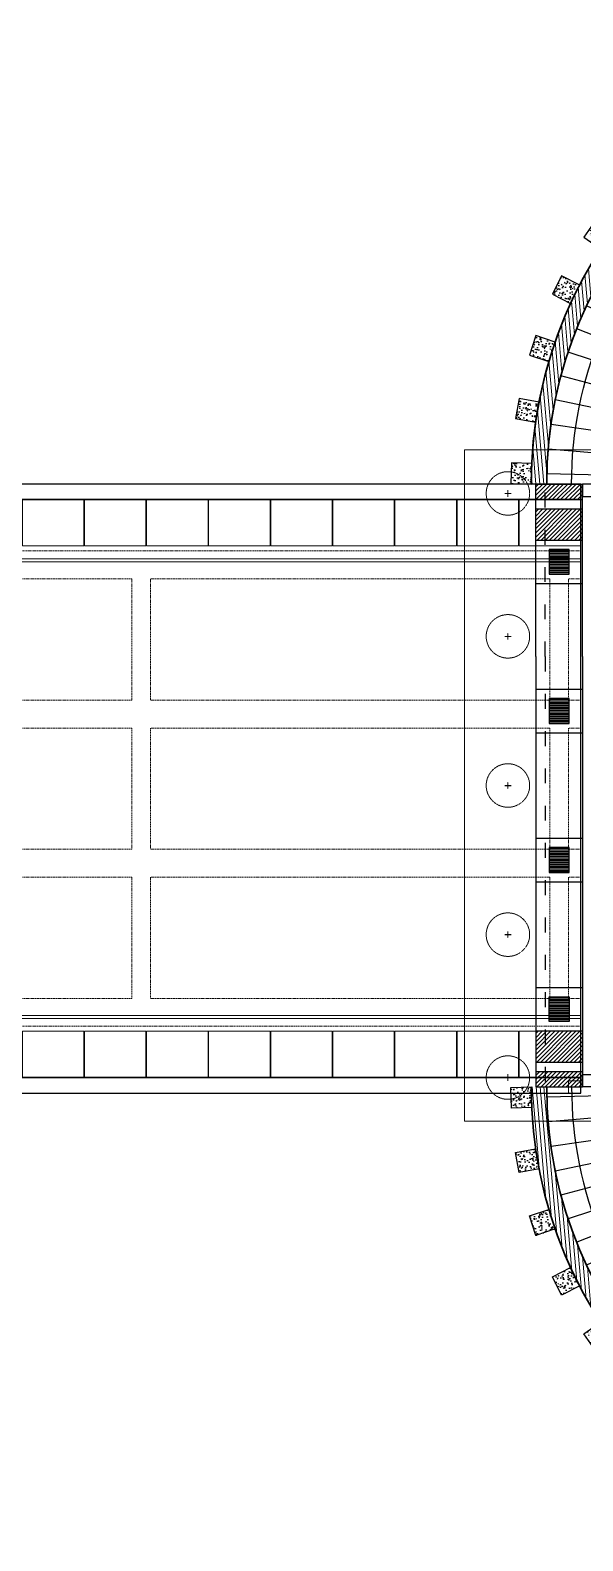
# Model space of a CAD drawing. Header units: inches. Extents: x 215676 to 3518780154, y 2761699 to 325936546.
# Drawn here: x 113337138 to 113346038, y 9451056 to 9475364 of the extents above; entities that cross this region are included whole.
import ezdxf

# ---------------------------------------------------------------- set-up
doc = ezdxf.new("R2010")
doc.units = ezdxf.units.IN
doc.header["$LTSCALE"] = 20
doc.header["$MEASUREMENT"] = 0
for name, pattern in [('ACAD_ISO03W100', [30, 12, -18]), ('DASHED', [0.75, 0.5, -0.25]), ('HIDDEN', [9.524999999999999, 6.35, -3.175])]:
    doc.linetypes.add(name, pattern=pattern)
for name, color, linetype in [('Abutment W Line', 11, 'Continuous'), ('Bearing  peat', 11, 'Continuous'), ('Deck Slab', 11, 'Continuous'), ('Extra Line', 134, 'Continuous'), ('Hatching', 65, 'Continuous'), ('Ralling', 6, 'Continuous'), ('RL', 1, 'Continuous')]:
    doc.layers.add(name, color=color, linetype=linetype)
for name, color, linetype, lineweight in [('Box', 30, 'Continuous', 13), ('Girder Line', 7, 'Continuous', 18), ('Railing', 6, 'Continuous', 15), ('Road', 7, 'Continuous', 30)]:
    doc.layers.add(name, color=color, linetype=linetype, lineweight=lineweight)
pattern_1 = [(45, (113368225.4387956, 9459709.098030254), (-33.67596045400933, 33.67596045400933), [])]
pattern_2 = [(45, (113368225.4387956, 9457309.098030254), (-33.67596045400933, 33.67596045400933), [])]
pattern_3 = [(0, (113368375.4387956, 9457309.098030254), (0, 25.4), [])]

# ---------------------------------------------------------------- blocks, each defined once
blk = doc.blocks.new('edgh')
at = {"layer": 'Box', "linetype": 'Continuous', "lineweight": 20, "ltscale": 5}
for p, q in [((331789.1434944446, 528972.9665487913), (331789.1434944446, 528972.9665487913)), ((331789.1434944446, 519172.9665487914), (331789.1434944446, 519172.9665487914)), ((350424.6434944447, 519172.9665487914), (333581.1434944447, 519172.9665487914)), ((351751.8852477008, 519172.9665487914), (350701.8852477008, 519172.9665487914))]:
    blk.add_line(p, q, dxfattribs=at)
for points in [[(331794.1434944447, 528717.9665487914), (332784.1434944447, 528717.9665487914), (332784.1434944447, 527977.9665487913), (331794.1434944447, 527977.9665487913)], [(332794.1434944447, 528717.9665487914), (333784.1434944447, 528717.9665487914), (333784.1434944447, 527977.9665487913), (332794.1434944447, 527977.9665487913)], [(333794.1434944447, 528717.9665487914), (334784.1434944447, 528717.9665487914), (334784.1434944447, 527977.9665487913), (333794.1434944447, 527977.9665487913)], [(334794.1434944447, 528717.9665487914), (335784.1434944447, 528717.9665487914), (335784.1434944447, 527977.9665487913), (334794.1434944447, 527977.9665487913)], [(335794.1434944447, 528717.9665487914), (336784.1434944447, 528717.9665487914), (336784.1434944447, 527977.9665487913), (335794.1434944447, 527977.9665487913)], [(336794.1434944447, 528717.9665487914), (337784.1434944447, 528717.9665487914), (337784.1434944447, 527977.9665487913), (336794.1434944447, 527977.9665487913)], [(337794.1434944447, 528717.9665487914), (338784.1434944447, 528717.9665487914), (338784.1434944447, 527977.9665487913), (337794.1434944447, 527977.9665487913)], [(338794.1434944447, 528717.9665487914), (339784.1434944447, 528717.9665487914), (339784.1434944447, 527977.9665487913), (338794.1434944447, 527977.9665487913)], [(339794.1434944447, 528717.9665487914), (340784.1434944447, 528717.9665487914), (340784.1434944447, 527977.9665487913), (339794.1434944447, 527977.9665487913)], [(340794.1434944447, 528717.9665487914), (341784.1434944447, 528717.9665487914), (341784.1434944447, 527977.9665487913), (340794.1434944447, 527977.9665487913)], [(341794.1434944447, 528717.9665487914), (342784.1434944447, 528717.9665487914), (342784.1434944447, 527977.9665487913), (341794.1434944447, 527977.9665487913)], [(342794.1434944447, 528717.9665487914), (342784.1434944447, 528717.9665487914), (342784.1434944447, 527977.9665487913), (342794.1434944447, 527977.9665487913)], [(342794.1434944447, 528717.9665487914), (343784.1434944447, 528717.9665487914), (343784.1434944447, 527977.9665487913), (342794.1434944447, 527977.9665487913)], [(343794.1434944447, 528717.9665487914), (344784.1434944447, 528717.9665487914), (344784.1434944447, 527977.9665487913), (343794.1434944447, 527977.9665487913)], [(344794.1434944447, 528717.9665487914), (345784.1434944447, 528717.9665487914), (345784.1434944447, 527977.9665487913), (344794.1434944447, 527977.9665487913)], [(345794.1434944447, 528717.9665487914), (346784.1434944447, 528717.9665487914), (346784.1434944447, 527977.9665487913), (345794.1434944447, 527977.9665487913)], [(346794.1434944447, 528717.9665487914), (347784.1434944447, 528717.9665487914), (347784.1434944447, 527977.9665487913), (346794.1434944447, 527977.9665487913)], [(347794.1434944447, 528717.9665487914), (348784.1434944447, 528717.9665487914), (348784.1434944447, 527977.9665487913), (347794.1434944447, 527977.9665487913)], [(348794.1434944447, 528717.9665487914), (349784.1434944447, 528717.9665487914), (349784.1434944447, 527977.9665487913), (348794.1434944447, 527977.9665487913)], [(349794.1434944447, 528717.9665487914), (350784.1434944447, 528717.9665487914), (350784.1434944447, 527977.9665487913), (349794.1434944447, 527977.9665487913)], [(350794.1434944447, 528717.9665487914), (351784.1434944447, 528717.9665487914), (351784.1434944447, 527977.9665487913), (350794.1434944447, 527977.9665487913)], [(331794.1434944447, 519427.9665487913), (332784.1434944447, 519427.9665487913), (332784.1434944447, 520167.9665487914), (331794.1434944447, 520167.9665487914)], [(332794.1434944447, 519427.9665487913), (333784.1434944447, 519427.9665487913), (333784.1434944447, 520167.9665487914), (332794.1434944447, 520167.9665487914)], [(333794.1434944447, 519427.9665487913), (334784.1434944447, 519427.9665487913), (334784.1434944447, 520167.9665487914), (333794.1434944447, 520167.9665487914)], [(334794.1434944447, 519427.9665487913), (335784.1434944447, 519427.9665487913), (335784.1434944447, 520167.9665487914), (334794.1434944447, 520167.9665487914)], [(335794.1434944447, 519427.9665487913), (336784.1434944447, 519427.9665487913), (336784.1434944447, 520167.9665487914), (335794.1434944447, 520167.9665487914)], [(336794.1434944447, 519427.9665487913), (337784.1434944447, 519427.9665487913), (337784.1434944447, 520167.9665487914), (336794.1434944447, 520167.9665487914)], [(337794.1434944447, 519427.9665487913), (338784.1434944447, 519427.9665487913), (338784.1434944447, 520167.9665487914), (337794.1434944447, 520167.9665487914)], [(338794.1434944447, 519427.9665487913), (339784.1434944447, 519427.9665487913), (339784.1434944447, 520167.9665487914), (338794.1434944447, 520167.9665487914)], [(339794.1434944447, 519427.9665487913), (340784.1434944447, 519427.9665487913), (340784.1434944447, 520167.9665487914), (339794.1434944447, 520167.9665487914)], [(340794.1434944447, 519427.9665487913), (341784.1434944447, 519427.9665487913), (341784.1434944447, 520167.9665487914), (340794.1434944447, 520167.9665487914)], [(341794.1434944447, 519427.9665487913), (342784.1434944447, 519427.9665487913), (342784.1434944447, 520167.9665487914), (341794.1434944447, 520167.9665487914)], [(342794.1434944447, 519427.9665487913), (342784.1434944447, 519427.9665487913), (342784.1434944447, 520167.9665487914), (342794.1434944447, 520167.9665487914)], [(342794.1434944447, 519427.9665487913), (343784.1434944447, 519427.9665487913), (343784.1434944447, 520167.9665487914), (342794.1434944447, 520167.9665487914)], [(343794.1434944447, 519427.9665487913), (344784.1434944447, 519427.9665487913), (344784.1434944447, 520167.9665487914), (343794.1434944447, 520167.9665487914)], [(344794.1434944447, 519427.9665487913), (345784.1434944447, 519427.9665487913), (345784.1434944447, 520167.9665487914), (344794.1434944447, 520167.9665487914)], [(345794.1434944447, 519427.9665487913), (346784.1434944447, 519427.9665487913), (346784.1434944447, 520167.9665487914), (345794.1434944447, 520167.9665487914)], [(346794.1434944447, 519427.9665487913), (347784.1434944447, 519427.9665487913), (347784.1434944447, 520167.9665487914), (346794.1434944447, 520167.9665487914)], [(347794.1434944447, 519427.9665487913), (348784.1434944447, 519427.9665487913), (348784.1434944447, 520167.9665487914), (347794.1434944447, 520167.9665487914)], [(348794.1434944447, 519427.9665487913), (349784.1434944447, 519427.9665487913), (349784.1434944447, 520167.9665487914), (348794.1434944447, 520167.9665487914)], [(349794.1434944447, 519427.9665487913), (350784.1434944447, 519427.9665487913), (350784.1434944447, 520167.9665487914), (349794.1434944447, 520167.9665487914)], [(350794.1434944447, 519427.9665487913), (351784.1434944447, 519427.9665487913), (351784.1434944447, 520167.9665487914), (350794.1434944447, 520167.9665487914)]]:
    blk.add_lwpolyline(points, close=True, dxfattribs=at)
at = {"layer": 'Deck Slab'}
for p, q in [((331789.1434944446, 528722.9665487913), (351789.3852477007, 528722.9665487913)), ((351789.3852477007, 519422.9665487914), (331789.1434944447, 519422.9665487914))]:
    blk.add_line(p, q, dxfattribs=at)
blk.add_lwpolyline([(350902.3852477008, 519172.9665487914), (331789.1434944447, 519172.9665487914), (331789.1434944446, 528972.9665487913), (351789.3852477006, 528972.9665487913), (351789.3852477007, 519172.9665487914), (350261.6434944447, 519172.9665487914)], dxfattribs=at)
at = {"layer": 'Girder Line', "linetype": 'HIDDEN', "ltscale": 0.15}
for p, q in [((331789.1434944447, 527897.9665487913), (351789.3852477007, 527897.9665487913)), ((331789.1434944447, 527447.9665487913), (331989.1434944447, 527447.9665487913)), ((331989.1434944446, 527447.9665487914), (331989.1434944447, 525497.9665487914)), ((332289.1434944446, 527447.9665487913), (338722.1434944446, 527447.9665487913)), ((332289.1434944446, 527447.9665487914), (332289.1434944446, 525497.9665487914)), ((338722.1434944446, 527447.9665487914), (338722.1434944446, 525497.9665487914)), ((339022.1434944447, 527447.9665487913), (344556.3852477007, 527447.9665487913)), ((339022.1434944447, 527447.9665487914), (339022.1434944447, 525497.9665487914)), ((344556.3852477007, 527447.9665487914), (344556.3852477007, 525497.9665487914)), ((344856.3852477008, 527447.9665487913), (351289.3852477007, 527447.9665487913)), ((344856.3852477007, 527447.9665487914), (344856.3852477008, 525497.9665487914)), ((351289.3852477007, 527447.9665487914), (351289.3852477007, 525497.9665487914)), ((351589.3852477007, 527447.9665487914), (351589.3852477007, 525497.9665487914)), ((331789.1434944447, 525497.9665487914), (331989.1434944447, 525497.9665487914)), ((331789.1434944446, 523072.9665487914), (331789.1434944446, 525372.9665487914)), ((332289.1434944446, 525497.9665487914), (338722.1434944446, 525497.9665487914)), ((339022.1434944447, 525497.9665487914), (344556.3852477007, 525497.9665487914)), ((344856.3852477008, 525497.9665487914), (351289.3852477007, 525497.9665487914)), ((351589.3852477007, 525497.9665487914), (351789.3852477007, 525497.9665487914)), ((331789.1434944447, 525047.9665487914), (331989.1434944447, 525047.9665487914)), ((331989.1434944447, 525047.9665487914), (331989.1434944447, 523097.9665487914)), ((332289.1434944447, 525047.9665487914), (332289.1434944447, 523097.9665487914)), ((332289.1434944446, 525047.9665487914), (338722.1434944446, 525047.9665487914)), ((338722.1434944446, 525047.9665487914), (338722.1434944447, 523097.9665487914)), ((339022.1434944447, 525047.9665487914), (344556.3852477007, 525047.9665487914)), ((339022.1434944447, 525047.9665487914), (339022.1434944447, 523097.9665487914)), ((344556.3852477007, 525047.9665487914), (344556.3852477007, 523097.9665487914)), ((344856.3852477008, 525047.9665487914), (351289.3852477007, 525047.9665487914)), ((344856.3852477008, 525047.9665487914), (344856.3852477008, 523097.9665487914)), ((351289.3852477007, 525047.9665487914), (351289.3852477007, 523097.9665487914)), ((351589.3852477007, 525047.9665487914), (351589.3852477008, 523097.9665487914)), ((331789.1434944447, 523097.9665487914), (331989.1434944447, 523097.9665487914)), ((332289.1434944447, 523097.9665487914), (338722.1434944447, 523097.9665487914)), ((339022.1434944447, 523097.9665487914), (344556.3852477007, 523097.9665487914)), ((344856.3852477008, 523097.9665487914), (351289.3852477007, 523097.9665487914)), ((351589.3852477007, 523097.9665487914), (351789.3852477007, 523097.9665487914)), ((331789.1434944447, 522647.9665487914), (331989.1434944447, 522647.9665487914)), ((331989.1434944447, 522647.9665487914), (331989.1434944447, 520697.9665487914)), ((332289.1434944447, 522647.9665487914), (332289.1434944447, 520697.9665487914)), ((332289.1434944447, 522647.9665487914), (338722.1434944447, 522647.9665487914)), ((338722.1434944447, 522647.9665487914), (338722.1434944447, 520697.9665487914)), ((339022.1434944447, 522647.9665487914), (344556.3852477008, 522647.9665487914)), ((339022.1434944447, 522647.9665487914), (339022.1434944447, 520697.9665487914)), ((344556.3852477008, 522647.9665487914), (344556.3852477007, 520697.9665487914)), ((344856.3852477007, 522647.9665487914), (351289.3852477008, 522647.9665487914)), ((344856.3852477007, 522647.9665487914), (344856.3852477007, 520697.9665487914)), ((351289.3852477008, 522647.9665487914), (351289.3852477007, 520697.9665487914)), ((351589.3852477007, 522647.9665487914), (351589.3852477007, 520697.9665487914)), ((331789.1434944447, 520697.9665487914), (331989.1434944447, 520697.9665487914)), ((332289.1434944447, 520697.9665487914), (338722.1434944447, 520697.9665487914)), ((339022.1434944447, 520697.9665487914), (344556.3852477007, 520697.9665487914)), ((344856.3852477007, 520697.9665487914), (351289.3852477007, 520697.9665487914)), ((351589.3852477007, 520697.9665487914), (351789.3852477007, 520697.9665487914)), ((331789.1434944447, 520247.9665487914), (351789.3852477007, 520247.9665487914))]:
    blk.add_line(p, q, dxfattribs=at)
at = {"layer": 'Girder Line', "linetype": 'HIDDEN', "ltscale": 15}
for p, q in [((351589.3852477007, 527447.9665487913), (351789.3852477007, 527447.9665487913)), ((351589.3852477007, 525047.9665487914), (351789.3852477007, 525047.9665487914)), ((351589.3852477007, 522647.9665487914), (351789.3852477007, 522647.9665487914))]:
    blk.add_line(p, q, dxfattribs=at)
at = {"layer": 'Railing', "linetype": 'Continuous', "lineweight": 20, "ltscale": 5}
for p, q in [((331789.1434944446, 527772.9665487913), (351789.3852477006, 527772.9665487913)), ((331789.1434944446, 527722.9665487913), (351789.3852477006, 527722.9665487913)), ((331789.1434944447, 520422.9665487914), (351789.3852477008, 520422.9665487914)), ((331789.1434944447, 520372.9665487914), (351789.3852477008, 520372.9665487914))]:
    blk.add_line(p, q, dxfattribs=at)
for points in [[(331801.1434944446, 519372.9665487914), (331977.1434944446, 519372.9665487914), (331989.1434944446, 519360.9665487914), (331989.1434944446, 519184.9665487914), (331977.1434944446, 519172.9665487914), (331801.1434944446, 519172.9665487914), (331789.1434944446, 519184.9665487914), (331789.1434944446, 519360.9665487914)], [(331801.1434944446, 519172.9665487914), (331977.1434944446, 519172.9665487914), (331989.1434944446, 519184.9665487914), (331989.1434944446, 519360.9665487914), (331977.1434944446, 519372.9665487914), (331801.1434944446, 519372.9665487914), (331789.1434944446, 519360.9665487914), (331789.1434944446, 519184.9665487914)], [(331801.1434944446, 519172.9665487914), (331977.1434944446, 519172.9665487914), (331989.1434944446, 519184.9665487914), (331989.1434944446, 519360.9665487914), (331977.1434944446, 519372.9665487914), (331801.1434944446, 519372.9665487914), (331789.1434944446, 519360.9665487914), (331789.1434944446, 519184.9665487914)], [(331801.1434944446, 519372.9665487914), (331977.1434944446, 519372.9665487914), (331989.1434944446, 519360.9665487914), (331989.1434944446, 519184.9665487914), (331977.1434944446, 519172.9665487914), (331801.1434944446, 519172.9665487914), (331789.1434944446, 519184.9665487914), (331789.1434944446, 519360.9665487914)], [(331801.1434944446, 519172.9665487914), (331977.1434944446, 519172.9665487914), (331989.1434944446, 519184.9665487914), (331989.1434944446, 519360.9665487914), (331977.1434944446, 519372.9665487914), (331801.1434944446, 519372.9665487914), (331789.1434944446, 519360.9665487914), (331789.1434944446, 519184.9665487914)]]:
    blk.add_lwpolyline(points, close=True, dxfattribs=at)
blk = doc.blocks.new('gfffe')
at = {"true_color": 0xed1f24}
h = blk.add_hatch(dxfattribs=at)
h.set_pattern_fill('AR-CONC', color=240, angle=-3.81666561775622e-14)
h.set_pattern_definition([(49.9999999999999, (5949314.327706725, 76386.57703159499), (182.184668996004, -15.93908553890321), [19.05, -209.55]), (355, (5949314.327706725, 76386.57703159499), (-35.24342142496921, 191.0568452390352), [15.24, -167.64058417]), (100.4514446999999, (5949329.509713725, 76385.24877809499), (146.9412470903534, 175.117751912195), [16.19000879999999, -178.0902445999999]), (46.18419999999996, (5949314.327706725, 76437.37703159498), (271.0790408921299, -42.04232793272732), [28.575, -314.325]), (96.63555760999989, (5949336.917606725, 76433.87353159499), (237.4041340515032, 247.4261245977214), [24.28502314, -267.13560816]), (351.1841511699999, (5949314.327706725, 76437.37703159498), (237.4041340649772, 247.4261245855325), [22.85996707, -251.45973192]), (20.99999999999993, (5949339.727706725, 76424.67703159498), (151.6143912691324, -102.2651981870877), [19.05, -209.55]), (325.9999999999999, (5949339.727706725, 76424.67703159498), (61.80202834764719, 184.1879661223192), [15.24, -167.64]), (71.45144499999995, (5949352.362239325, 76416.15493169498), (213.4164192787162, 81.9227688859051), [16.1900088, -178.0899376]), (37.49999999999998, (5949314.327706725, 76386.57703159499), (3.088603250591873, 84.5550388731531), [0, -165.608, 0, -170.18, 0, -168.275]), (7.499999999999957, (5949314.327706725, 76386.57703159499), (66.81966251030582, 100.1805748181195), [0, -97.02799999999998, 0, -161.798, 0, -64.13499999999999]), (327.5, (5949257.685706725, 76386.57703159499), (135.5905951668714, -5.728743992673534), [0, -63.49999999999999, 0, -198.12, 0, -262.8899999999999]), (317.4999999999999, (5949232.285706725, 76386.57703159499), (148.129181386018, 25.42649103333293), [0, -82.55, 0, -131.572, 0, -186.69])])
h.paths.add_polyline_path([(5963085.189231027, 76843.61030348999), (5962756.360412356, 76832.52273693965), (5962767.447978905, 76503.69391826894), (5963096.276797577, 76514.78148481926)])
at = {"ltscale": 10}
blk.add_lwpolyline([(5962756.360412356, 76832.52273693965), (5963085.189231027, 76843.61030348999), (5963096.276797577, 76514.78148481926), (5962767.447978905, 76503.69391826894)], close=True, dxfattribs=at)
blk = doc.blocks.new('*U434')
at = {"layer": 'RL', "rotation": 270.0000000000042}
blk.add_blockref('gfffe', (-76503.60149048388, 5962767.447979578), dxfattribs=at)
blk = doc.blocks.new('*U427')
at = {"layer": 'RL', "color": 0, "linetype": 'ByBlock', "lineweight": -2, "transparency": 16777216}
for p, rotation in [((5951256.153368539, 83478.69391826901), 180), ((5952256.153368539, 83478.69391826901), 180), ((5953256.153368539, 83478.69391826901), 180), ((5954256.153368539, 83478.69391826901), 180), ((5955256.153368539, 83478.69391826901), 180), ((5956253.159267817, 83413.22706301196), 172.1437275103767), ((5957230.601501376, 83206.11607863527), 163.9292788346501), ((5958168.423691535, 82861.47449750616), 155.714830158778), ((5959047.382161539, 82386.37420514357), 147.5003814830672), ((5959849.441090907, 81790.56403938957), 139.2859328073564), ((5960558.14260209, 81086.2697487408), 131.0714841316456), ((5961158.944468499, 80287.94312566408), 122.8570354559347), ((5961639.518514254, 79411.96546251206), 114.642586780224), ((5961990.003582638, 78476.31141499548), 106.4281381045132), ((5962203.207882466, 77500.18017057753), 98.2136894288024), ((5962274.756560307, 76503.60149004433), 89.9992407530916)]:
    blk.add_blockref('*U434', p, dxfattribs=dict(at, rotation=rotation))
blk = doc.blocks.new('*U425')
at = {"ltscale": 10}
blk.add_line((-4.117874862132975e-13, 6725), (0.9146961398801068, 6.220588693400858e-05), dxfattribs=at)
blk = doc.blocks.new('*U426')
at = {"layer": 'RL', "color": 0, "linetype": 'ByBlock', "lineweight": -2, "transparency": 16777216}
for p, rotation in [((113350988.0551053, 9474678.048711212), 190.2237822179475), ((113351383.5826658, 9474737.30057654), 186.8158548119649), ((113351781.9329773, 9474772.935727982), 183.4079274059825), ((113352181.6971645, 9474784.828132046), 180), ((113350211.0488732, 9474489.615866657), 197.0396370299124), ((113350596.7491875, 9474595.389692483), 193.6317096239301), ((113349461.8969449, 9474210.300615128), 203.8554918418771), ((113349832.3182975, 9474361.101331899), 200.4475644358947), ((113349101.0949121, 9474037.74706447), 207.2634192478594), ((113348751.1882747, 9473844.050962906), 210.6713466538419), ((113348413.4145735, 9473629.897369865), 214.0792740598244), ((113348088.9684378, 9473396.043698296), 217.4872014658067), ((113347778.9973605, 9473143.317035893), 220.8951288717895), ((113347484.5976393, 9472872.611219851), 224.3030562777721), ((113347206.8104997, 9472584.883675586), 227.7109836837547), ((113346946.6184121, 9472281.152030524), 231.1189110897373), ((113346704.9416172, 9471962.49051498), 234.5268384957198), ((113346482.6348714, 9471630.02616286), 237.9347659017022), ((113346280.4844234, 9471284.934825592), 241.3426933076847), ((113346099.2052339, 9470928.437013393), 244.750620713667), ((113345939.4384464, 9470561.793578615), 248.1585481196495), ((113345801.7491199, 9470186.301256388), 251.566475525632), ((113345686.6242307, 9469803.288078364), 254.9744029316145), ((113345594.4709494, 9469414.108675757), 258.3823303375971), ((113345525.6152014, 9469020.139488336), 261.7902577435796), ((113345480.3005141, 9468622.77389625), 265.1981851495621), ((113345458.6871551, 9468223.417291977), 268.6061125555447)]:
    blk.add_blockref('*U425', p, dxfattribs=dict(at, rotation=rotation))
blk = doc.blocks.new('*U424')
at = {"layer": 'RL', "rotation": 270.0000000000042}
blk.add_blockref('gfffe', (-76503.60149048388, 5962767.447979578), dxfattribs=at)
blk = doc.blocks.new('*U428')
at = {"layer": 'RL', "color": 0, "linetype": 'ByBlock', "lineweight": -2, "transparency": 16777216}
for p, rotation in [((5951256.153368539, 83478.69391826901), 180), ((5952256.153368539, 83478.69391826901), 180), ((5953256.153368539, 83478.69391826901), 180), ((5954256.153368539, 83478.69391826901), 180), ((5955256.153368539, 83478.69391826901), 180), ((5956253.159267819, 83413.22706301356), 172.1437275103616), ((5957230.601501382, 83206.11607864447), 163.9292788344888), ((5958168.423691535, 82861.47449750616), 155.714830158778), ((5959047.382161539, 82386.37420514357), 147.5003814830672), ((5959849.441090907, 81790.56403938957), 139.2859328073564), ((5960558.14260209, 81086.2697487408), 131.0714841316456), ((5961158.944468499, 80287.94312566408), 122.8570354559347), ((5961639.518514254, 79411.96546251206), 114.642586780224), ((5961990.003582638, 78476.31141499548), 106.4281381045132), ((5962203.207882466, 77500.18017057753), 98.2136894288024), ((5962274.756560307, 76503.60149004433), 89.9992407530916)]:
    blk.add_blockref('*U424', p, dxfattribs=dict(at, rotation=rotation))
blk = doc.blocks.new('*U435')
at = {"ltscale": 10}
blk.add_line((-4.117874862132975e-13, 6725), (0.9146961398801068, 6.220588693400858e-05), dxfattribs=at)
blk = doc.blocks.new('*U436')
at = {"layer": 'RL', "color": 0, "linetype": 'ByBlock', "lineweight": -2, "transparency": 16777216}
for p, rotation in [((45782.95192745941, 414261.8941607564), 190.2237822179475), ((46178.47948796549, 414321.1460260834), 186.8158548119649), ((46576.82979943306, 414356.7811775255), 183.4079274059825), ((46976.59398666122, 414368.6735815898), 180), ((45005.94569540352, 414073.4613162015), 197.0396370299124), ((45391.64600968231, 414179.2351420274), 193.6317096239301), ((44256.79376700452, 413794.1460646723), 203.8554918418771), ((44627.21511963722, 413944.9467814424), 200.4475644358947), ((43895.99173427853, 413621.5925140122), 207.2634192478594), ((43546.08509686752, 413427.8964124501), 210.6713466538419), ((43208.31139562412, 413213.7428194078), 214.0792740598244), ((42883.86525994236, 412979.8891478399), 217.4872014658067), ((42573.89418262301, 412727.1624854354), 220.8951288717895), ((42279.4944614504, 412456.456669395), 224.3030562777721), ((42001.70732183435, 412168.7291251304), 227.7109836837547), ((41741.51523423084, 411864.9974800667), 231.1189110897373), ((41499.83843936554, 411546.3359645235), 234.5268384957198), ((41277.53169354998, 411213.8716124051), 237.9347659017022), ((41075.38124560124, 410868.7802751352), 241.3426933076847), ((40894.10205605726, 410512.2824629359), 244.750620713667), ((40734.33526852264, 410145.6390281583), 248.1585481196495), ((40596.64594208836, 409770.1467059323), 251.566475525632), ((40481.52105284523, 409387.1335279066), 254.9744029316145), ((40389.36777155924, 408997.9541253005), 258.3823303375971), ((40320.5120236005, 408603.9849378788), 261.7902577435796), ((40275.19733621861, 408206.6193457951), 265.1981851495621), ((40253.58397724182, 407807.2627415197), 268.6061125555447)]:
    blk.add_blockref('*U435', p, dxfattribs=dict(at, rotation=rotation))
blk = doc.blocks.new('PNAU')
at = {"layer": 'Hatching', "lineweight": 18, "true_color": 0x58ba48}
h = blk.add_hatch(dxfattribs=at)
h.set_pattern_fill('ANSI31', color=85, scale=20, angle=50)
h.set_pattern_definition([(94.99999999999984, (107366486.5575128, 9391556.134213777), (-63.25836332882584, -5.53438966447629), [])])
edge = h.paths.add_edge_path()
edge.add_line((113352181.6971645, 9475034.828132046), (113357181.6971645, 9475034.828132046))
edge.add_line((113357181.6971645, 9475034.828132046), (113357181.6971645, 9474784.828132046))
edge.add_line((113357181.6971645, 9474784.828132046), (113352181.6971645, 9474784.828132046))
edge.add_arc((113352179.7871967, 9468061.918721521), 6722.909681835557, 89.98372236109039, 174.8460801971912)
edge.add_line((113345484.0584546, 9468665.848520705), (113345230.063094, 9468630.274228701))
edge.add_arc((113352171.4199445, 9468070.983237328), 6963.852478259029, 89.91544313298698, 175.3934171454752, ccw=False)
edge = h.paths.add_edge_path()
edge.add_line((113345230.063094, 9468630.274228701), (113345484.0584546, 9468665.848520705))
edge.add_arc((113352181.6971645, 9468059.828132045), 6725.000000031914, 174.8298025582917, 179.1017579031117)
edge.add_arc((113345294.3681323, 9468026.289219474), 214.314672905367, 40.42201889098943, 112.533191541476)
edge.add_line((113345212.2387691, 9468224.24261483), (113345230.063094, 9468630.274228701))
edge = h.paths.add_edge_path()
edge.add_arc((113345294.3681323, 9468026.289219476), 214.3146729048316, 40.422018890885624, 112.53319154157941, ccw=False)
edge.add_line((113345457.5235733, 9468165.253535321), (113345456.6971645, 9468059.828132046))
edge.add_line((113345456.6971645, 9468059.828132046), (113345206.6971646, 9468059.828132046))
edge.add_line((113345206.6971646, 9468059.828132046), (113345212.2387691, 9468224.242614828))
at = {"layer": 'Hatching', "linetype": 'Continuous', "ltscale": 3}
h = blk.add_hatch(dxfattribs=at)
h.set_pattern_fill('ANSI31', color=256, scale=15, style=2)
h.set_pattern_definition(pattern_1)
h.paths.add_polyline_path([(113346031.6971645, 9468059.828132046), (113345281.6971645, 9468059.828132046), (113345281.6971645, 9467809.828132046), (113346031.6971645, 9467809.828132046)])
h = blk.add_hatch(dxfattribs=at)
h.set_pattern_fill('ANSI31', color=256, scale=15, style=2)
h.set_pattern_definition(pattern_1)
h.paths.add_polyline_path([(113346031.6971645, 9467659.828132046), (113345281.6971645, 9467659.828132046), (113345281.6971645, 9467159.828132046), (113346031.6971645, 9467159.828132046)])
h = blk.add_hatch(dxfattribs=at)
h.set_pattern_fill('LINE,_I', color=256, scale=8, style=2)
h.set_pattern_definition([(0, (113368375.4387956, 9459709.098030254), (0, 25.4), [])])
h.paths.add_polyline_path([(113345816.6971645, 9467009.828132046), (113345656.6971645, 9467009.828132046), (113345656.6971645, 9466809.828132046), (113345816.6971645, 9466809.828132046)])
h.paths.add_polyline_path([(113345656.6971645, 9466809.828132046), (113345656.6971645, 9467009.828132046), (113345496.6971645, 9467009.828132046), (113345496.6971645, 9466809.828132046)])
h.paths.add_polyline_path([(113345656.6971645, 9466809.828132046), (113345496.6971645, 9466809.828132046), (113345496.6971645, 9466609.828132046), (113345656.6971645, 9466609.828132046)])
h.paths.add_polyline_path([(113345656.6971645, 9466609.828132046), (113345816.6971645, 9466609.828132046), (113345816.6971645, 9466809.828132046), (113345656.6971645, 9466809.828132046)])
h = blk.add_hatch(dxfattribs=at)
h.set_pattern_fill('LINE,_I', color=256, scale=8, style=2)
h.set_pattern_definition(pattern_3)
h.paths.add_polyline_path([(113345816.6971645, 9464609.828132046), (113345656.6971645, 9464609.828132046), (113345656.6971645, 9464409.828132046), (113345816.6971645, 9464409.828132046)])
h.paths.add_polyline_path([(113345656.6971645, 9464409.828132046), (113345656.6971645, 9464609.828132046), (113345496.6971645, 9464609.828132046), (113345496.6971645, 9464409.828132046)])
h.paths.add_polyline_path([(113345656.6971645, 9464409.828132046), (113345496.6971645, 9464409.828132046), (113345496.6971645, 9464209.828132046), (113345656.6971645, 9464209.828132046)])
h.paths.add_polyline_path([(113345656.6971645, 9464209.828132046), (113345816.6971645, 9464209.828132046), (113345816.6971645, 9464409.828132046), (113345656.6971645, 9464409.828132046)])
h = blk.add_hatch(dxfattribs=at)
h.set_pattern_fill('LINE,_I', color=256, scale=8, style=2)
h.set_pattern_definition([(0, (113368375.4387956, 9454909.098030254), (0, 25.4), [])])
h.paths.add_polyline_path([(113345816.6971645, 9462209.828132046), (113345656.6971645, 9462209.828132046), (113345656.6971645, 9462009.828132046), (113345816.6971645, 9462009.828132046)])
h.paths.add_polyline_path([(113345656.6971645, 9462009.828132046), (113345656.6971645, 9462209.828132046), (113345496.6971645, 9462209.828132046), (113345496.6971645, 9462009.828132046)])
h.paths.add_polyline_path([(113345656.6971645, 9462009.828132046), (113345496.6971645, 9462009.828132046), (113345496.6971645, 9461809.828132046), (113345656.6971645, 9461809.828132046)])
h.paths.add_polyline_path([(113345656.6971645, 9461809.828132046), (113345816.6971645, 9461809.828132046), (113345816.6971645, 9462009.828132046), (113345656.6971645, 9462009.828132046)])
h = blk.add_hatch(dxfattribs=at)
h.set_pattern_fill('LINE,_I', color=256, scale=8, style=2)
h.set_pattern_definition(pattern_3)
h.paths.add_polyline_path([(113345816.6971645, 9459409.828132046), (113345656.6971645, 9459409.828132046), (113345656.6971645, 9459609.828132046), (113345816.6971645, 9459609.828132046)])
h.paths.add_polyline_path([(113345656.6971645, 9459609.828132046), (113345656.6971645, 9459409.828132046), (113345496.6971645, 9459409.828132046), (113345496.6971645, 9459609.828132046)])
h.paths.add_polyline_path([(113345656.6971645, 9459609.828132046), (113345496.6971645, 9459609.828132046), (113345496.6971645, 9459809.828132046), (113345656.6971645, 9459809.828132046)])
h.paths.add_polyline_path([(113345656.6971645, 9459809.828132046), (113345816.6971645, 9459809.828132046), (113345816.6971645, 9459609.828132046), (113345656.6971645, 9459609.828132046)])
h = blk.add_hatch(dxfattribs=at)
h.set_pattern_fill('ANSI31', color=256, scale=15, style=2)
h.set_pattern_definition(pattern_2)
h.paths.add_polyline_path([(113346031.6971645, 9458759.828132046), (113345281.6971645, 9458759.828132046), (113345281.6971645, 9459259.828132046), (113346031.6971645, 9459259.828132046)])
h = blk.add_hatch(dxfattribs=at)
h.set_pattern_fill('ANSI31', color=256, scale=15, style=2)
h.set_pattern_definition(pattern_2)
h.paths.add_polyline_path([(113346031.6971645, 9458359.828132046), (113345281.6971645, 9458359.828132046), (113345281.6971645, 9458609.828132046), (113346031.6971645, 9458609.828132046)])
at = {"layer": 'Hatching', "lineweight": 18, "true_color": 0x58ba48}
h = blk.add_hatch(dxfattribs=at)
h.set_pattern_fill('ANSI31', color=85, scale=20, angle=50)
h.set_pattern_definition([(94.99999999999984, (107366486.5575128, 9389156.134213777), (-63.25836332882584, -5.53438966447629), [])])
edge = h.paths.add_edge_path()
edge.add_line((113352181.6971645, 9451384.828132046), (113357181.6971645, 9451384.828132046))
edge.add_line((113357181.6971645, 9451384.828132046), (113357181.6971645, 9451634.828132046))
edge.add_line((113357181.6971645, 9451634.828132046), (113352181.6971645, 9451634.828132046))
edge.add_arc((113352179.7871967, 9458357.737542573), 6722.909681835557, 185.1539198028088, 270.0162776389096, ccw=False)
edge.add_line((113345484.0584546, 9457753.80774339), (113345230.063094, 9457789.382035393))
edge.add_arc((113352171.4199445, 9458348.673026767), 6963.852478259029, 184.6065828545248, 270.084556867013)
edge = h.paths.add_edge_path()
edge.add_line((113345230.063094, 9457789.382035393), (113345484.0584546, 9457753.80774339))
edge.add_arc((113352181.6971645, 9458359.828132048), 6725.000000031914, 180.8982420968883, 185.1701974417083, ccw=False)
edge.add_arc((113345294.3681323, 9458393.367044618), 214.314672905367, 247.46680845852399, 319.5779811090106, ccw=False)
edge.add_line((113345212.2387691, 9458195.413649265), (113345230.063094, 9457789.382035393))
edge = h.paths.add_edge_path()
edge.add_arc((113345294.3681323, 9458393.367044618), 214.3146729048316, 247.4668084584206, 319.5779811091144)
edge.add_line((113345457.5235733, 9458254.402728772), (113345456.6971645, 9458359.828132046))
edge.add_line((113345456.6971645, 9458359.828132046), (113345206.6971646, 9458359.828132046))
edge.add_line((113345206.6971646, 9458359.828132046), (113345212.2387691, 9458195.413649265))
at = {"ltscale": 10}
for centre, radius, start, end in [((113352181.6971645, 9468059.828132046), 6975, 90, 180), ((113352181.6971645, 9468059.828132046), 6725, 90, 180), ((113352181.6971645, 9458359.828132046), 6975, 180, 270), ((113352181.6971645, 9458359.828132046), 6725, 180, 270)]:
    blk.add_arc(centre, radius, start, end, dxfattribs=at)
at = {"layer": 'Abutment W Line', "ltscale": 5}
for p, q in [((113345281.6971645, 9468059.828132046), (113346031.6971645, 9468059.828132046)), ((113345281.6971645, 9465284.828132046), (113345281.6971645, 9468059.828132046)), ((113345281.6971645, 9468059.828132046), (113346031.6971645, 9468059.828132046)), ((113346031.6971645, 9465284.828132046), (113346031.6971645, 9468059.828132046)), ((113345281.6971645, 9467809.828132046), (113346031.6971645, 9467809.828132046)), ((113345281.6971645, 9467659.828132046), (113346031.6971645, 9467659.828132046)), ((113345281.6971645, 9467159.828132046), (113346031.6971645, 9467159.828132046)), ((113345281.6971645, 9466459.828132046), (113346031.6971645, 9466459.828132046)), ((113345281.6971645, 9465284.828132046), (113345281.6971645, 9458359.828132046)), ((113346031.6971645, 9465284.828132046), (113346031.6971645, 9458359.828132046)), ((113345281.6971645, 9464759.828132046), (113346031.6971645, 9464759.828132046)), ((113345281.6971645, 9464059.828132046), (113346031.6971645, 9464059.828132046)), ((113345281.6971645, 9462359.828132046), (113346031.6971645, 9462359.828132046)), ((113345281.6971645, 9461659.828132046), (113346031.6971645, 9461659.828132046)), ((113345281.6971645, 9459959.828132046), (113346031.6971645, 9459959.828132046)), ((113345281.6971645, 9459259.828132046), (113346031.6971645, 9459259.828132046)), ((113345281.6971645, 9458759.828132046), (113346031.6971645, 9458759.828132046)), ((113345281.6971645, 9458609.828132046), (113346031.6971645, 9458609.828132046)), ((113345281.6971645, 9458359.828132046), (113346031.6971645, 9458359.828132046)), ((113345281.6971645, 9458359.828132046), (113346031.6971645, 9458359.828132046)), ((113345281.6971645, 9458359.828132046), (113346031.6971645, 9458359.828132046))]:
    blk.add_line(p, q, dxfattribs=at)
at = {"layer": 'Abutment W Line', "linetype": 'ACAD_ISO03W100'}
for q in [(113345431.6971645, 9468059.828132046), (113345431.6971645, 9458359.828132046)]:
    blk.add_line((113345431.6971645, 9465284.828132046), q, dxfattribs=at)
at = {"layer": 'Bearing  peat', "linetype": 'Continuous'}
for points in [[(113345496.6971645, 9466609.828132046), (113345816.6971645, 9466609.828132046), (113345816.6971645, 9467009.828132046), (113345496.6971645, 9467009.828132046)], [(113345496.6971645, 9464209.828132046), (113345816.6971645, 9464209.828132046), (113345816.6971645, 9464609.828132046), (113345496.6971645, 9464609.828132046)], [(113345496.6971645, 9461809.828132046), (113345816.6971645, 9461809.828132046), (113345816.6971645, 9462209.828132046), (113345496.6971645, 9462209.828132046)], [(113345496.6971645, 9459809.828132046), (113345816.6971645, 9459809.828132046), (113345816.6971645, 9459409.828132046), (113345496.6971645, 9459409.828132046)]]:
    blk.add_lwpolyline(points, close=True, dxfattribs=at)
at = {"layer": 'Extra Line'}
for p, q in [((113344779.1971645, 9463209.828132046), (113344884.1971645, 9463209.828132046)), ((113344779.1971645, 9460809.828132046), (113344884.1971645, 9460809.828132046))]:
    blk.add_line(p, q, dxfattribs=at)
at = {"layer": 'Girder Line', "linetype": 'DASHED', "ltscale": 0.15}
for p, q in [((113344131.6971645, 9468609.828132046), (113350656.6971645, 9468609.828132046)), ((113344131.6971645, 9465284.828132046), (113344131.6971645, 9468609.828132046)), ((113344779.1971645, 9467909.828132046), (113344884.1971645, 9467909.828132046)), ((113344831.6971645, 9467962.328132046), (113344831.6971645, 9467857.328132046)), ((113344831.6971645, 9465662.328132046), (113344831.6971645, 9465609.828132046)), ((113344779.1971645, 9465609.828132046), (113344884.1971645, 9465609.828132046)), ((113344779.1971645, 9465609.828132046), (113344884.1971645, 9465609.828132046)), ((113344831.6971645, 9465557.328132046), (113344831.6971645, 9465609.828132046)), ((113344131.6971645, 9465284.828132046), (113344131.6971645, 9457809.828132046)), ((113344831.6971645, 9463157.328132046), (113344831.6971645, 9463262.328132046)), ((113344831.6971645, 9460757.328132046), (113344831.6971645, 9460862.328132046)), ((113344779.1971645, 9458509.828132046), (113344884.1971645, 9458509.828132046)), ((113344831.6971645, 9458457.328132046), (113344831.6971645, 9458562.328132046)), ((113344131.6971645, 9457809.828132046), (113350656.6971645, 9457809.828132046))]:
    blk.add_line(p, q, dxfattribs=at)
for centre in [(113344831.6971645, 9467909.828132046), (113344831.6971645, 9465609.828132046), (113344831.6971645, 9463209.828132046), (113344831.6971645, 9460809.828132046), (113344831.6971645, 9458509.828132046)]:
    blk.add_circle(centre, 350, dxfattribs=at)
at = {"layer": 'Ralling'}
for p, q in [((113352181.6971645, 9468059.828132046), (113346031.6971645, 9468059.828132046)), ((113346031.6971645, 9467859.830775252), (113352181.6971645, 9467859.830775252)), ((113346031.6971645, 9458559.825488841), (113352181.6971645, 9458559.825488841)), ((113352181.6971645, 9458359.828132046), (113346031.6971645, 9458359.828132046))]:
    blk.add_line(p, q, dxfattribs=at)
for points in [[(113346043.6971645, 9467859.828132046), (113346219.6971645, 9467859.828132046), (113346231.6971645, 9467871.828132046), (113346231.6971645, 9468047.828132046), (113346219.6971645, 9468059.828132046), (113346043.6971645, 9468059.828132046), (113346031.6971645, 9468047.828132046), (113346031.6971645, 9467871.828132046)], [(113346043.6971645, 9458559.828132046), (113346219.6971645, 9458559.828132046), (113346231.6971645, 9458547.828132046), (113346231.6971645, 9458371.828132046), (113346219.6971645, 9458359.828132046), (113346043.6971645, 9458359.828132046), (113346031.6971645, 9458371.828132046), (113346031.6971645, 9458547.828132046)]]:
    blk.add_lwpolyline(points, close=True, dxfattribs=at)
at = {"layer": 'RL', "ltscale": 0.5}
for points in [[(113345206.6971651, 9468059.735703822, -0.4142174436114363), (113352181.6971645, 9475034.828132046), (113357181.6971645, 9475034.828132046)], [(113345456.6971651, 9468059.739016661, -0.4142174436114359), (113352181.6971645, 9474784.828132046), (113357181.6971645, 9474784.828132046)], [(113345856.6971651, 9468059.744317206, -0.4142174436114373), (113352181.6971645, 9474384.828132046), (113357181.6971645, 9474384.828132046)], [(113345206.6971651, 9458359.920560272, 0.4142174436114363), (113352181.6971645, 9451384.828132046), (113357181.6971645, 9451384.828132046)], [(113345456.6971651, 9458359.917247431, 0.4142174436114359), (113352181.6971645, 9451634.828132046), (113357181.6971645, 9451634.828132046)], [(113345856.6971651, 9458359.911946889, 0.4142174436114373), (113352181.6971645, 9452034.828132046), (113357181.6971645, 9452034.828132046)]]:
    blk.add_lwpolyline(points, format="xyb", dxfattribs=at)
at = {"xscale": -1}
blk.add_blockref('edgh', (113677795.8406589, 8939086.861583255), dxfattribs=at)
at = {"layer": 'RL', "xscale": -1}
blk.add_blockref('*U427', (119307481.4537254, 9391556.134213777), dxfattribs=at)
at = {"layer": 'RL', "ltscale": 0.5}
blk.add_blockref('*U426', (0, 0), dxfattribs=at)
at = {"layer": 'RL', "rotation": 180}
blk.add_blockref('*U428', (119307481.4537254, 9534863.522050316), dxfattribs=at)
at = {"layer": 'RL', "ltscale": 0.5, "xscale": -1, "rotation": 180}
blk.add_blockref('*U436', (113305205.1031778, 9866003.501713637), dxfattribs=at)

msp = doc.modelspace()

# ---------------------------------------------------------------- block references
at = {"layer": 'Road', "lineweight": 0}
msp.add_blockref('PNAU', (0, 0), dxfattribs=at)

doc.saveas('drawing.dxf')
